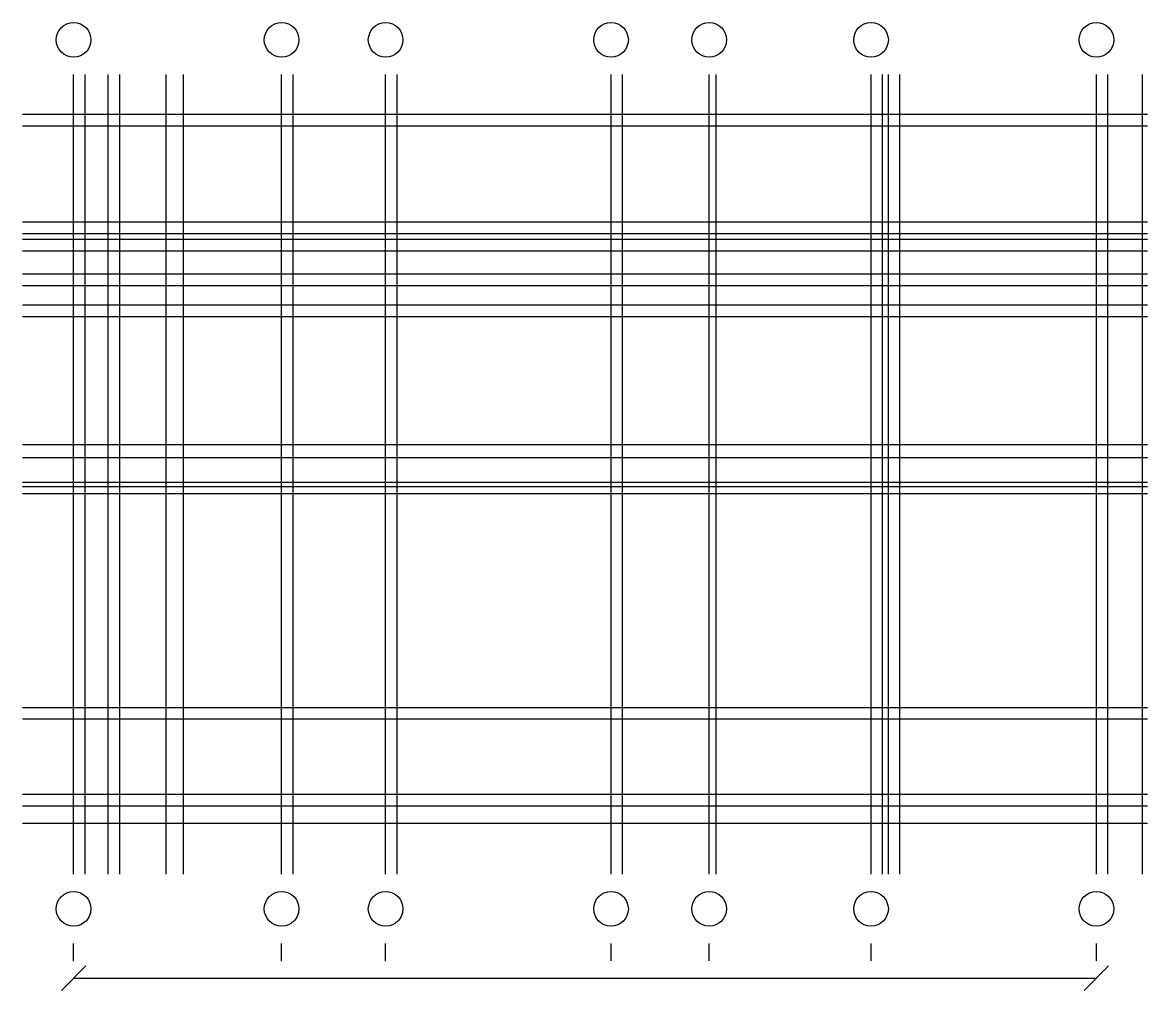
# Model space of a CAD drawing. Extents: x 199700 to 219170, y -328139 to -311392.
import ezdxf

# ---------------------------------------------------------------- set-up
doc = ezdxf.new("R2010")
doc.units = 0
for name, color, linetype in [('A-AXIS', 3, 'Continuous'), ('A-AXIS-DIM', 4, 'CONTINUOUS'), ('A-AXIS-LABEL', 7, 'CONTINUOUS'), ('A-AXIS-SUB', 6, 'Continuous')]:
    doc.layers.add(name, color=color, linetype=linetype)

msp = doc.modelspace()

# ---------------------------------------------------------------- linework, layer by layer
at = {"layer": 'A-AXIS', "color": 3}
for p, q in [((200585, -326127), (200585, -312292)), ((204185, -326127), (204185, -312292)), ((205985, -326127), (205985, -312292)), ((209885, -326127), (209885, -312292)), ((211585, -326127), (211585, -312292)), ((214385, -326127), (214385, -312292)), ((218285, -326127), (218285, -312292)), ((199700, -313177), (219170, -313177)), ((199700, -316477), (219170, -316477)), ((199700, -319542), (219170, -319542)), ((199700, -323442), (219170, -323442)), ((199700, -325242), (219170, -325242))]:
    msp.add_line(p, q, dxfattribs=at)
at = {"layer": 'A-AXIS-DIM'}
for p, q in [((200585, -327627), (200585, -327327)), ((204185, -327627), (204185, -327327)), ((205985, -327627), (205985, -327327)), ((209885, -327627), (209885, -327327)), ((211585, -327627), (211585, -327327)), ((214385, -327627), (214385, -327327)), ((218285, -327627), (218285, -327327)), ((200372.9, -328139.1), (200797.1, -327714.9)), ((218072.9, -328139.1), (218497.1, -327714.9)), ((200585, -327927), (218285, -327927))]:
    msp.add_line(p, q, dxfattribs=at)
at = {"layer": 'A-AXIS-LABEL'}
for centre in [(200585, -311692), (204185, -311692), (205985, -311692), (209885, -311692), (211585, -311692), (214385, -311692), (218285, -311692), (200585, -326727), (204185, -326727), (205985, -326727), (209885, -326727), (211585, -326727), (214385, -326727), (218285, -326727)]:
    msp.add_circle(centre, 300, dxfattribs=at)
at = {"layer": 'A-AXIS-SUB', "color": 6}
for p, q in [((200785, -326127), (200785, -312292)), ((201185, -326127), (201185, -312292)), ((201385, -326127), (201385, -312292)), ((202185, -326127), (202185, -312292)), ((202485, -326127), (202485, -312292)), ((204385, -326127), (204385, -312292)), ((206185, -326127), (206185, -312292)), ((210085, -326127), (210085, -312292)), ((211705, -326127), (211705, -312292)), ((214585, -326127), (214585, -312292)), ((214685, -326127), (214685, -312292)), ((214885, -326127), (214885, -312292)), ((218485, -326127), (218485, -312292)), ((219085, -326127), (219085, -312292)), ((199700, -312977), (219170, -312977)), ((199700, -314842), (219170, -314842)), ((199700, -315042), (219170, -315042)), ((199700, -315142), (219170, -315142)), ((199700, -315342), (219170, -315342)), ((199700, -315742), (219170, -315742)), ((199700, -315942), (219170, -315942)), ((199700, -316277), (219170, -316277)), ((199700, -318692), (219170, -318692)), ((199700, -318917), (219170, -318917)), ((199700, -319342), (219170, -319342)), ((199700, -319422), (219170, -319422)), ((199700, -323242), (219170, -323242)), ((199700, -324742), (219170, -324742)), ((199700, -324942), (219170, -324942))]:
    msp.add_line(p, q, dxfattribs=at)

doc.saveas('drawing.dxf')
